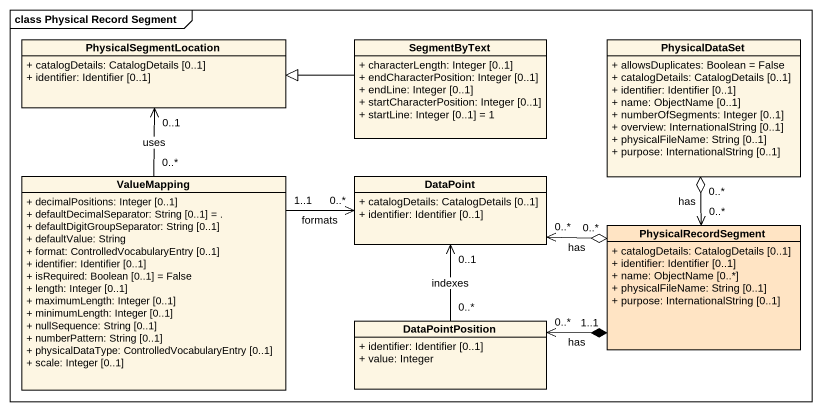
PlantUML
@startuml
mainframe class Physical Record Segment
hide circle
hide empty members
skinparam classAttributeIconSize 0
class PhysicalSegmentLocation {
  + catalogDetails: CatalogDetails [0..1]
  + identifier: Identifier [0..1]
}
class SegmentByText {
  + characterLength: Integer [0..1]
  + endCharacterPosition: Integer [0..1]
  + endLine: Integer [0..1]
  + startCharacterPosition: Integer [0..1]
  + startLine: Integer [0..1] = 1
}
class PhysicalDataSet {
  + allowsDuplicates: Boolean = False
  + catalogDetails: CatalogDetails [0..1]
  + identifier: Identifier [0..1]
  + name: ObjectName [0..1]
  + numberOfSegments: Integer [0..1]
  + overview: InternationalString [0..1]
  + physicalFileName: String [0..1]
  + purpose: InternationalString [0..1]
}
class ValueMapping {
  + decimalPositions: Integer [0..1]
  + defaultDecimalSeparator: String [0..1] = .
  + defaultDigitGroupSeparator: String [0..1]
  + defaultValue: String
  + format: ControlledVocabularyEntry [0..1]
  + identifier: Identifier [0..1]
  + isRequired: Boolean [0..1] = False
  + length: Integer [0..1]
  + maximumLength: Integer [0..1]
  + minimumLength: Integer [0..1]
  + nullSequence: String [0..1]
  + numberPattern: String [0..1]
  + physicalDataType: ControlledVocabularyEntry [0..1]
  + scale: Integer [0..1]
}
class DataPoint {
  + catalogDetails: CatalogDetails [0..1]
  + identifier: Identifier [0..1]
}
class PhysicalRecordSegment #FFE4C4 {
  + catalogDetails: CatalogDetails [0..1]
  + identifier: Identifier [0..1]
  + name: ObjectName [0..*]
  + physicalFileName: String [0..1]
  + purpose: InternationalString [0..1]
}
class DataPointPosition {
  + identifier: Identifier [0..1]
  + value: Integer
}
SegmentByText -left-|> PhysicalSegmentLocation
ValueMapping "0..*" -up-> "0..1" PhysicalSegmentLocation : uses
ValueMapping "1..1" -right-> "0..*" DataPoint : formats
DataPoint "0..*" <-right-o "0..*" PhysicalRecordSegment : has
PhysicalRecordSegment "0..*" <-up-o "0..*" PhysicalDataSet : has
DataPointPosition "0..*" -up-> "0..1" DataPoint : indexes
DataPointPosition "0..*" <-right-* "1..1" PhysicalRecordSegment : has
@enduml
